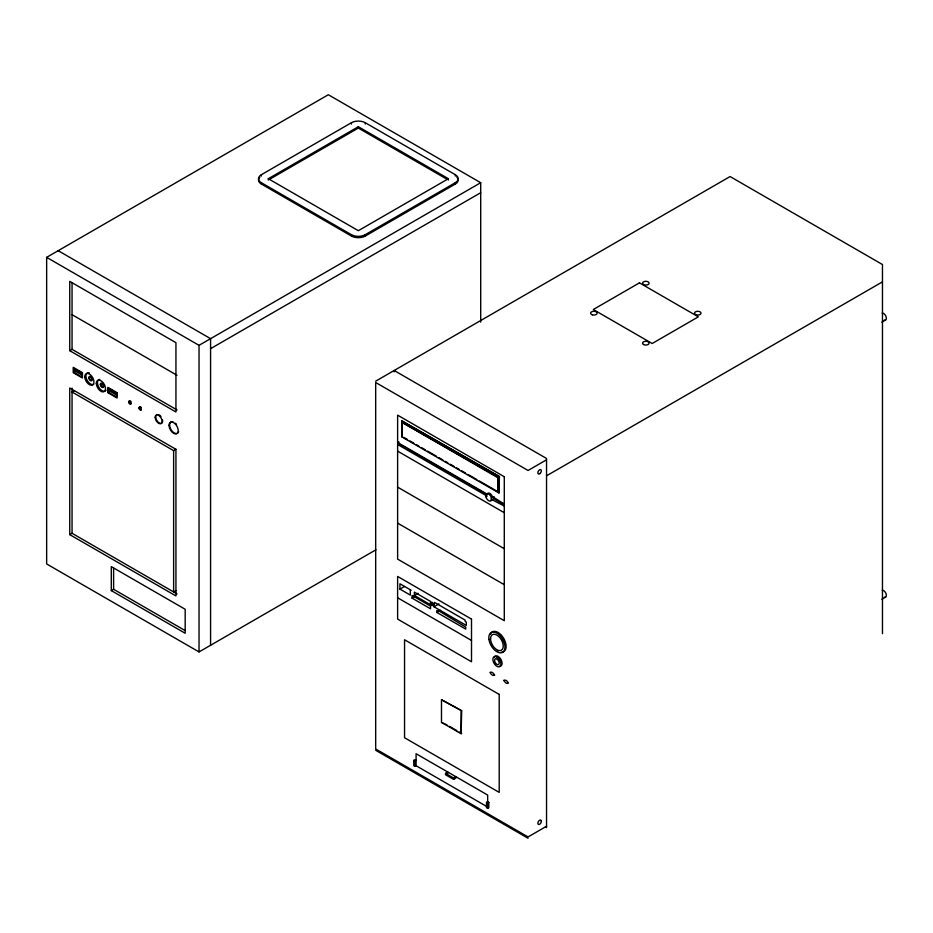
<?xml version="1.0" encoding="UTF-8"?>
<svg xmlns="http://www.w3.org/2000/svg" width="933" height="933" viewBox="0 0 933 933"><rect width="100%" height="100%" fill="white"/><g stroke="black" fill="none" stroke-linecap="round" stroke-linejoin="round"><path stroke-width="1.4" d="M485.965 494.817L487.353 493.627A4.082 2.356 60 0 1 492.356 496.508L504.286 504.065M491.434 499.983L493.744 498.642L493.802 496.811M375.941 549.794L199.032 651.934L46.65 563.952L46.65 257.356L328.323 94.734L480.705 182.716L480.705 322.107M261.368 184.046L261.368 182.716A9.796 5.656 0 0 1 261.368 174.716L351.414 122.724A9.796 5.656 0 0 1 365.269 122.724L455.316 174.716A9.796 5.656 0 0 1 455.316 182.716L455.316 184.046L365.269 236.037A9.796 5.656 0 0 1 351.414 236.037L261.368 184.046A9.796 5.656 0 0 1 258.838 178.588M268.296 180.046L268.296 178.716L358.342 126.725L448.388 178.716L448.388 180.046M269.544 179.323L358.342 128.066L447.14 179.323M69.742 350.668L175.94 411.989L175.94 342.668L69.742 281.358L69.742 350.668L72.051 349.339L177.002 409.937M73.777 372.337L81.859 377.002L81.859 373.002L73.777 368.337L73.777 372.337L76.086 370.996M74.36 390.659L72.051 392L173.631 450.651L175.94 449.309L175.94 595.942L69.742 534.621L69.742 388L175.94 449.309M448.388 178.716L358.342 230.696L268.296 178.716M261.368 182.716L351.414 234.696A9.796 5.656 0 0 0 365.269 234.696L455.316 182.716M108.415 392.326L116.497 396.991L116.497 392.991L108.415 388.326L108.415 392.326L110.724 390.997M46.65 257.356L199.032 345.338L480.705 182.716M210.578 348.674L480.705 192.711M69.742 534.621L72.051 533.291L177.002 593.889M375.684 381.165L730.084 176.547L882.466 264.529L882.466 633.647M401.89 420.946L499.435 476.6L498.863 492.927L401.89 436.947L401.89 420.946L499.435 476.6M111.295 590.612L185.177 633.262L185.177 609.272L111.295 566.623L111.295 590.612L113.604 589.283L184.979 630.486M401.89 436.947L402.461 420.62M487.014 494.758L398.776 443.816L397.621 444.481L487.119 496.146L485.965 496.822M175.94 590.612L173.631 591.942L173.631 450.651M497.709 477.603L498.28 477.264L497.709 492.262L497.709 477.603L401.89 422.287L498.28 477.264M546.54 459.806L528.066 470.477L375.684 382.495L375.684 748.954L528.066 836.936L546.54 826.265M491.434 497.977L493.744 496.648M546.54 475.807L882.466 281.859M411.185 590.274L399.93 583.778L399.93 589.108L404.549 586.449M881.848 322.177L885.534 320.042M414.357 595.441L430.521 604.771L430.521 601.435L414.357 592.105L414.357 595.441L418.054 593.306M412.048 598.111L430.521 608.771L430.521 606.1L412.048 595.441L412.048 598.111L414.509 596.688M433.985 606.777L466.302 625.437L466.302 622.101L465.147 621.436L465.147 620.107L434.556 602.438L433.985 606.777L438.907 603.931M436.866 612.433L465.73 629.099L465.73 627.104L438.603 610.765L438.603 611.442L436.866 610.439L436.866 612.433L440.563 610.299M441.484 699.738L461.683 710.736L461.112 733.735L441.484 722.399L441.484 699.738L461.683 710.736M441.484 722.399L446.965 724.906M413.786 760.395L414.94 759.73L416.083 760.395L414.94 761.06L413.786 760.395L413.786 765.725L414.94 766.39L416.083 765.725L486.408 806.322M445.531 773.387L453.613 778.052L455.91 776.722L455.91 778.052L453.613 779.393L445.531 774.728L445.531 773.387L447.84 772.058L447.84 773.387M486.513 802.38L487.667 801.715L488.822 802.38L488.822 807.71L487.667 808.386L486.513 807.71L486.513 802.38L487.667 803.045L488.822 802.38M881.848 599.289L885.534 597.155M497.336 650.639L498.047 651.024M403.721 437.344L407.511 439.525M410.019 440.971L413.809 443.163M416.316 444.609L418.859 446.079M421.354 447.525L425.156 449.718M427.652 451.152L436.504 456.272M438.988 457.695L442.813 459.911M445.286 461.334L447.852 462.815M450.324 464.237L454.161 466.453M456.622 467.876L459.199 469.369M461.66 470.792L465.509 473.008M467.958 474.419L476.845 479.562M479.282 480.962L499.435 492.601M487.119 494.152L397.621 442.475L398.776 441.81L398.776 443.816M479.644 490.268L481.195 491.166M493.744 498.642L504.275 504.718M504.286 506.059L492.356 499.843A4.082 2.356 60 0 1 491.294 500.45M58.196 250.697L210.578 338.667L210.578 645.263M397.621 451.14L504.286 512.73M397.621 487.131L504.286 548.721M72.051 314.678L177.002 375.276M397.621 523.121L504.286 584.711M399.93 589.108L410.322 595.102L410.322 589.773M397.621 597.773L471.503 640.435M449.426 726.317L456.785 730.562M459.234 731.985L461.683 733.396M545.385 826.93L546.54 827.594L546.54 458.476L394.158 370.494L394.158 371.835M375.684 750.284L528.066 838.266M498.863 476.938L498.863 492.927M487.667 801.715L487.667 795.056L416.083 753.724L416.083 765.725M487.667 803.045L487.667 808.386M461.112 711.074L461.112 733.735M455.316 174.716L455.316 176.045M453.613 778.052L453.613 779.393M414.94 761.06L414.94 766.39M365.269 122.724L365.269 124.066M365.269 234.696L365.269 236.037M358.342 126.725L358.342 128.066M351.414 122.724L351.414 124.066M351.414 234.696L351.414 236.037M261.368 174.716L261.368 176.045M199.032 345.338L199.032 651.934M113.604 568.104L113.604 589.283M72.051 282.909L72.051 349.339M72.051 388.116L72.051 533.291M178.669 431.606A6.531 3.767 60 0 1 170.949 429.542A6.531 3.767 60 0 1 173.013 421.809M175.404 423.185A6.531 3.767 60 0 1 176.524 424.363M162.552 419.885A4.898 2.822 60 0 1 158.307 422.334A4.898 2.822 60 0 1 156.756 414.742M158.307 414.602A4.898 2.822 60 0 1 160.942 416.526M259.246 177.888A9.796 5.656 0 0 1 259.817 177.223M456.867 177.223A9.796 5.656 0 0 1 455.316 184.046M106.059 390.309A6.531 3.767 60 0 1 98.793 387.218A6.531 3.767 60 0 1 99.749 379.381M93.778 384.314A6.531 3.767 60 0 1 86.524 379.02A6.531 3.767 60 0 1 89.323 372.827M131.156 403.744A1.633 0.945 60 0 1 129.524 402.799A1.633 0.945 60 0 1 129.524 400.91A1.633 0.945 60 0 1 131.156 401.855M141.315 409.809A1.633 0.945 60 0 1 139.67 408.222A1.633 0.945 60 0 1 140.44 406.858M141.035 407.208A1.633 0.945 60 0 1 141.315 407.499M882.198 590.192A3.919 2.263 60 0 1 886.14 594.018A3.919 2.263 60 0 1 884.297 597.272M431.431 604.246A1.633 0.945 60 0 1 431.676 602.286A1.633 0.945 60 0 1 433.367 604.071A1.633 0.945 60 0 1 432.247 605.109M499.773 666.232A5.715 3.3 60 0 0 502.024 662.488A5.715 3.3 60 0 0 498.385 656.564L497.336 656.016A5.715 3.3 60 0 0 494.245 657.252M490.466 634.172A11.429 6.601 60 0 1 503.517 638.055A11.429 6.601 60 0 1 501.453 652.19M882.198 313.08A3.919 2.263 60 0 1 886.14 316.905A3.919 2.263 60 0 1 884.297 320.159M541.338 821.227L541.292 821.775A2.449 1.411 -60 0 1 538.528 824.457A2.449 1.411 -60 0 1 538.842 820.912A2.449 1.411 -60 0 1 541.338 821.227M485.918 494.922L486.198 497.627A4.082 2.356 60 0 0 491.201 500.508L491.201 497.172A4.082 2.356 60 0 0 486.198 494.292L485.918 494.922M639.467 282.851L593.295 309.511L652.167 343.507L698.339 316.847L639.467 282.851M497.231 657.229L496.181 656.68A5.715 3.3 60 0 0 493.604 662.477A5.715 3.3 60 0 0 500.403 666.022A5.715 3.3 60 0 0 497.231 657.229M504.286 476.74L397.621 415.15L397.621 559.112L504.286 620.702L504.286 476.74M82.442 372.664L73.206 367.334L73.206 372.664L82.442 377.993L82.442 372.664M117.068 392.665L107.831 387.323L107.831 392.665L117.068 397.994L117.068 392.665M81.288 373.328L74.36 369.328L74.36 370.669L81.288 374.669L81.288 373.328M115.914 393.329L108.986 389.329L108.986 390.659L115.914 394.659L115.914 393.329M471.503 619.104L397.621 576.442L397.621 619.104L471.503 661.754L471.503 619.104M499.202 694.409L404.549 639.758L404.549 737.735L499.202 792.385L499.202 694.409M497.452 659.421L496.857 659.001A3.265 1.889 60 0 0 494.817 661.66A3.265 1.889 60 0 0 498.689 664.401A3.265 1.889 60 0 0 497.452 659.421M494.583 675.084L494.443 674.851A5.47 3.161 60 0 0 492.286 672.448A5.47 3.161 60 0 0 489.977 672.448A5.47 3.161 60 0 0 492.286 675.119A5.47 3.161 60 0 0 494.595 675.119L494.595 675.119M169.013 425.32A6.531 3.767 60 0 0 175.94 433.938A6.531 3.767 60 0 0 175.94 424.702A6.531 3.767 60 0 0 169.013 425.32M155.17 417.319A4.898 2.822 60 0 0 160.359 423.78A4.898 2.822 60 0 0 160.359 416.853A4.898 2.822 60 0 0 155.17 417.319M100.904 384.664A1.633 0.945 60 0 0 102.642 386.822A1.633 0.945 60 0 0 102.642 384.513A1.633 0.945 60 0 0 100.904 384.664M89.358 377.993A1.633 0.945 60 0 0 91.096 380.151A1.633 0.945 60 0 0 91.096 377.842A1.633 0.945 60 0 0 89.358 377.993M139.005 407.989A1.633 0.945 60 0 0 140.731 410.147A1.633 0.945 60 0 0 140.731 407.838A1.633 0.945 60 0 0 139.005 407.989M128.614 401.995A1.633 0.945 60 0 0 130.34 404.141A1.633 0.945 60 0 0 130.34 401.831A1.633 0.945 60 0 0 128.614 401.995M100.332 384.326A2.449 1.411 60 0 0 102.933 387.557A2.449 1.411 60 0 0 102.933 384.093A2.449 1.411 60 0 0 100.332 384.326M96.286 383.335A6.531 3.767 60 0 0 103.213 391.942A6.531 3.767 60 0 0 103.213 382.717A6.531 3.767 60 0 0 96.286 383.335M84.751 376.664A6.531 3.767 60 0 0 91.667 385.282A6.531 3.767 60 0 0 91.667 376.046A6.531 3.767 60 0 0 84.751 376.664M88.787 377.667A2.449 1.411 60 0 0 91.387 380.897A2.449 1.411 60 0 0 91.387 377.433A2.449 1.411 60 0 0 88.787 377.667M430.521 603.441A1.633 0.945 60 0 0 432.247 605.599A1.633 0.945 60 0 0 432.247 603.289A1.633 0.945 60 0 0 430.521 603.441M503.82 680.425A5.47 3.161 60 0 0 506.129 683.084A5.47 3.161 60 0 0 508.438 683.084A5.47 3.161 60 0 0 506.129 680.425A5.47 3.161 60 0 0 503.82 680.425M540.055 473.474A2.449 1.411 -60 0 0 540.837 469.684A2.449 1.411 -60 0 0 537.933 472.25A2.449 1.411 -60 0 0 540.055 473.474M695.458 314.514A3.265 1.889 0 0 0 700.916 313.663A3.265 1.889 0 0 0 696.916 311.354A3.265 1.889 0 0 0 695.458 314.514M643.513 284.518A3.265 1.889 0 0 0 648.971 283.679A3.265 1.889 0 0 0 644.971 281.369A3.265 1.889 0 0 0 643.513 284.518M592.233 314.806A3.265 1.889 0 0 0 597.132 313.173A3.265 1.889 0 0 0 592.233 311.54A3.265 1.889 0 0 0 592.233 314.806M643.513 344.499A3.265 1.889 0 0 0 648.971 343.659A3.265 1.889 0 0 0 644.971 341.35A3.265 1.889 0 0 0 643.513 344.499M488.939 639.443A11.429 6.601 60 0 0 502.082 652.575A11.429 6.601 60 0 0 499.68 635.268A11.429 6.601 60 0 0 488.939 639.443M490.548 638.767A8.98 5.19 60 0 0 500.076 650.616A8.98 5.19 60 0 0 500.076 637.915A8.98 5.19 60 0 0 490.548 638.767"/></g></svg>
